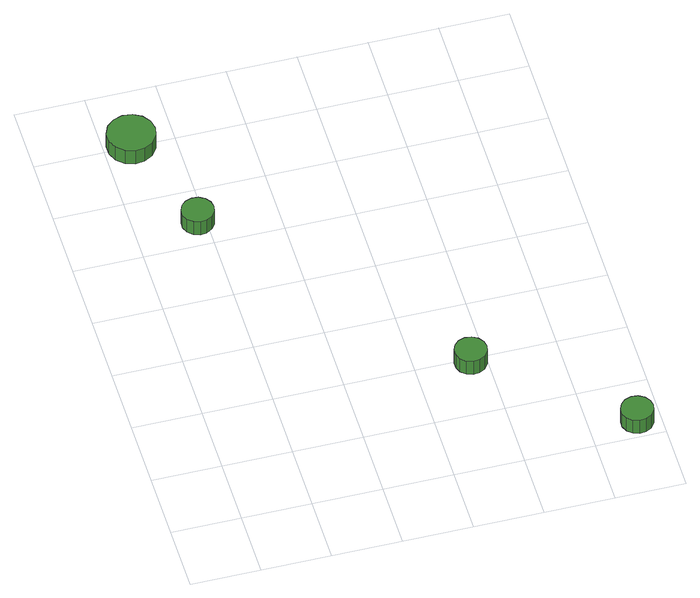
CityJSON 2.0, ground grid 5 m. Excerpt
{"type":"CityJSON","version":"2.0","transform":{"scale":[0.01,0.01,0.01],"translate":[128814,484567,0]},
"CityObjects":{
"tree1":{"type":"SolitaryVegetationObject","attributes":{"function":"something"},"geometry":[{"type":"MultiSurface","lod":"1","boundaries":[[[0,1,2,3,4,5,6,7,8,9,10,11,12,13,14]],[[15,16,17,18,19,20,21,22,23,24,25,26,27,28,29]],[[0,29,28,1]],[[1,28,27,2]],[[2,27,26,3]],[[3,26,25,4]],[[4,25,24,5]],[[5,24,23,6]],[[6,23,22,7]],[[7,22,21,8]],[[8,21,20,9]],[[9,20,19,10]],[[10,19,18,11]],[[11,18,17,12]],[[12,17,16,13]],[[13,16,15,14]],[[14,15,29,0]]]}]},
"tree2":{"type":"SolitaryVegetationObject","attributes":{"function":"something"},"geometry":[{"type":"MultiSurface","lod":"1","boundaries":[[[30,31,32,33,34,35,36,37,38,39,40,41,42,43,44]],[[45,46,47,48,49,50,51,52,53,54,55,56,57,58,59]],[[30,59,58,31]],[[31,58,57,32]],[[32,57,56,33]],[[33,56,55,34]],[[34,55,54,35]],[[35,54,53,36]],[[36,53,52,37]],[[37,52,51,38]],[[38,51,50,39]],[[39,50,49,40]],[[40,49,48,41]],[[41,48,47,42]],[[42,47,46,43]],[[43,46,45,44]],[[44,45,59,30]]]}]},
"tree3":{"type":"SolitaryVegetationObject","attributes":{"function":"something"},"geometry":[{"type":"MultiSurface","lod":"1","boundaries":[[[60,61,62,63,64,65,66,67,68,69,70,71,72,73,74]],[[75,76,77,78,79,80,81,82,83,84,85,86,87,88,89]],[[60,89,88,61]],[[61,88,87,62]],[[62,87,86,63]],[[63,86,85,64]],[[64,85,84,65]],[[65,84,83,66]],[[66,83,82,67]],[[67,82,81,68]],[[68,81,80,69]],[[69,80,79,70]],[[70,79,78,71]],[[71,78,77,72]],[[72,77,76,73]],[[73,76,75,74]],[[74,75,89,60]]]}]},
"tree4":{"type":"SolitaryVegetationObject","attributes":{"function":"something"},"geometry":[{"type":"MultiSurface","lod":"1","boundaries":[[[90,91,92,93,94,95,96,97,98,99,100,101,102,103,104]],[[105,106,107,108,109,110,111,112,113,114,115,116,117,118,119]],[[90,119,118,91]],[[91,118,117,92]],[[92,117,116,93]],[[93,116,115,94]],[[94,115,114,95]],[[95,114,113,96]],[[96,113,112,97]],[[97,112,111,98]],[[98,111,110,99]],[[99,110,109,100]],[[100,109,108,101]],[[101,108,107,102]],[[102,107,106,103]],[[103,106,105,104]],[[104,105,119,90]]]}]}
},
"vertices":[
[548,2690,204],[538,2736,204],[510,2775,204],[468,2799,204],[420,2804,204],[375,2789,204],[339,2757,204],[320,2714,204],[320,2666,204],[339,2622,204],[375,2590,204],[420,2575,204],[468,2580,204],[510,2604,204],[538,2643,204],[538,2643,75],[510,2604,75],[468,2580,75],[420,2575,75],[375,2590,75],[339,2622,75],[320,2666,75],[320,2714,75],[339,2757,75],[375,2789,75],[420,2804,75],[468,2799,75],[510,2775,75],[538,2736,75],[548,2690,75],
[362,3514,181],[348,3584,181],[306,3641,181],[244,3677,181],[174,3684,181],[106,3662,181],[53,3615,181],[24,3550,181],[24,3479,181],[53,3414,181],[106,3366,181],[174,3344,181],[244,3352,181],[306,3387,181],[348,3445,181],[348,3445,52],[306,3387,52],[244,3352,52],[174,3344,52],[106,3366,52],[53,3414,52],[24,3479,52],[24,3550,52],[53,3615,52],[106,3662,52],[174,3684,52],[244,3677,52],[306,3641,52],[348,3584,52],[362,3514,52],
[1997,957,198],[1987,1004,198],[1959,1043,198],[1917,1067,198],[1869,1072,198],[1824,1057,198],[1788,1025,198],[1769,981,198],[1769,933,198],[1788,890,198],[1824,857,198],[1869,843,198],[1917,848,198],[1959,872,198],[1987,910,198],[1987,910,69],[1959,872,69],[1917,848,69],[1869,843,69],[1824,857,69],[1788,890,69],[1769,933,69],[1769,981,69],[1788,1025,69],[1824,1057,69],[1869,1072,69],[1917,1067,69],[1959,1043,69],[1987,1004,69],[1997,957,69],
[2946,140,188],[2936,187,188],[2908,226,188],[2867,250,188],[2819,255,188],[2773,240,188],[2738,208,188],[2718,164,188],[2718,116,188],[2738,72,188],[2773,40,188],[2819,25,188],[2867,30,188],[2908,54,188],[2936,93,188],[2936,93,59],[2908,54,59],[2867,30,59],[2819,25,59],[2773,40,59],[2738,72,59],[2718,116,59],[2718,164,59],[2738,208,59],[2773,240,59],[2819,255,59],[2867,250,59],[2908,226,59],[2936,187,59],[2946,140,59]
]}
